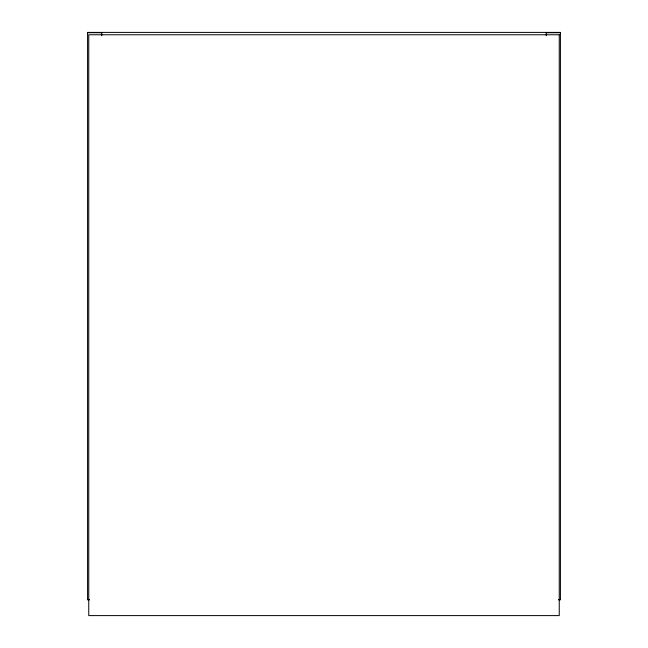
<?xml version="1.0" encoding="UTF-8"?>
<svg xmlns="http://www.w3.org/2000/svg" width="648" height="648" viewBox="0 0 648 648"><rect width="100%" height="100%" fill="white"/><g stroke="black" fill="none" stroke-linecap="round" stroke-linejoin="round"><path stroke-width="0.97" d="M87.569 32.716L101.752 32.716M546.248 32.716L560.431 32.716M87.569 599.522L89.456 599.522M558.544 599.522L560.431 599.522M89.456 599.837L87.569 599.837L87.569 32.4L560.431 32.4L560.431 599.837L558.544 599.837M546.248 32.4L546.248 35.753M101.752 32.4L101.752 35.753M559.248 34.765L88.752 34.765L88.752 615.6L559.248 615.6L559.248 34.765"/></g></svg>
